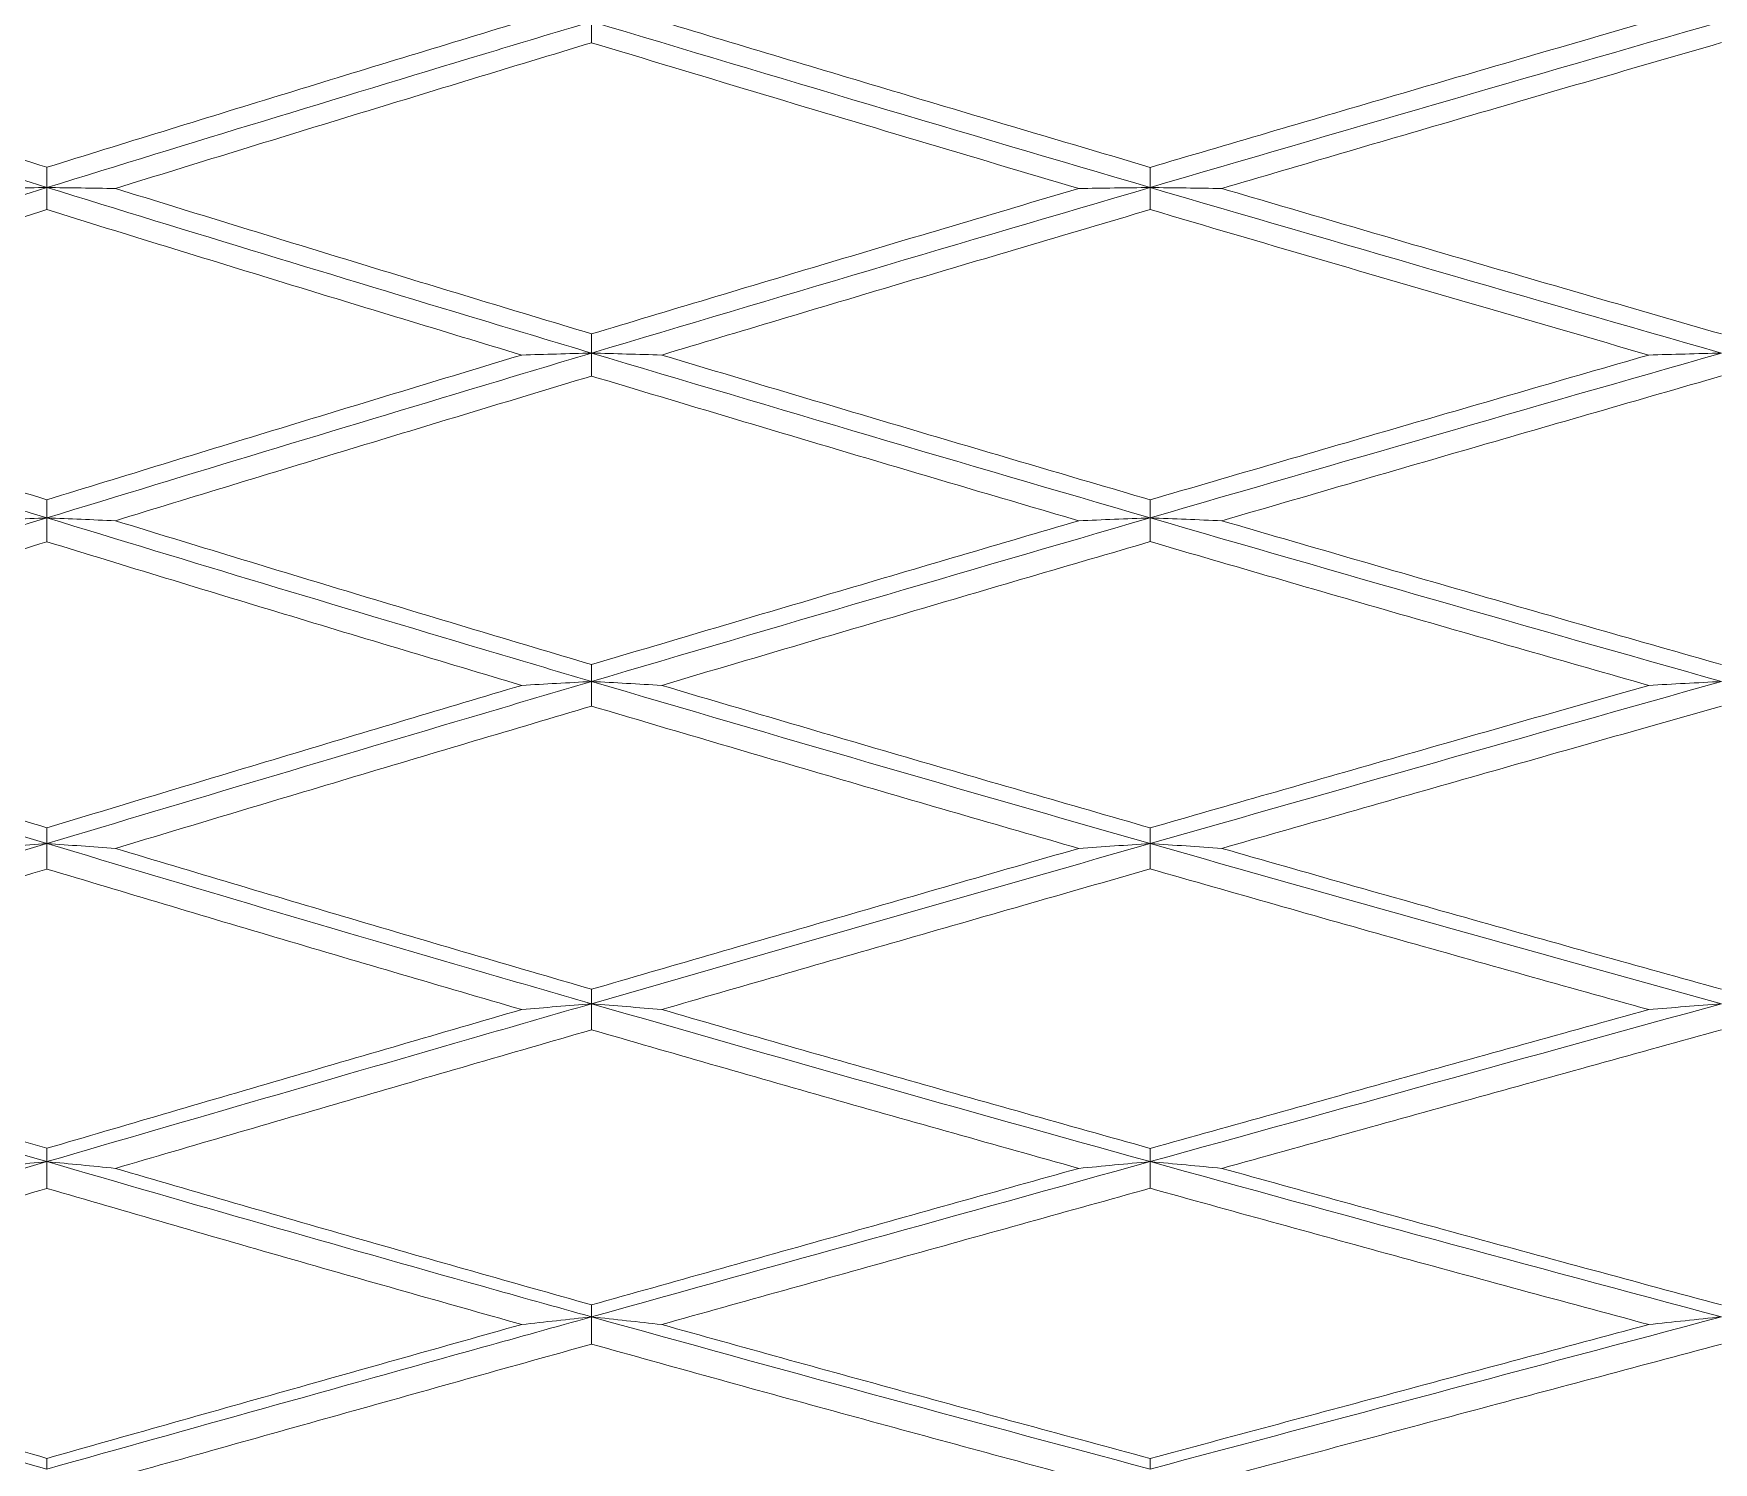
# Model space of a CAD drawing. Extents: x 4138 to 4928, y 0 to 579.
# Drawn here: x 4615.77 to 4624.04, y 193.96 to 201 of the extents above; entities that cross this region are included whole.
import ezdxf

# ---------------------------------------------------------------- set-up
doc = ezdxf.new("R2010")
doc.units = 0
doc.header["$LTSCALE"] = 10
doc.header["$MEASUREMENT"] = 0
doc.layers.add('1', color=7, linetype='CONTINUOUS')

msp = doc.modelspace()

# ---------------------------------------------------------------- linework, layer by layer
at = {"layer": '1', "color": 7, "linetype": 'Continuous', "lineweight": 18}
for points in [[(4613.2269, 201.056), (4614.0826, 200.7837), (4614.9517, 200.5113), (4615.8334, 200.2393)], [(4618.5149, 201.056), (4618.5149, 201.0387), (4618.5149, 201.004), (4618.5149, 200.9693), (4618.5149, 200.9519)], [(4618.5149, 201.056), (4619.4205, 200.7837), (4620.3377, 200.5113), (4621.2652, 200.2393)], [(4624.0779, 201.056), (4623.1307, 200.7837), (4622.1928, 200.5113), (4621.2652, 200.2393)], [(4613.6012, 201.0413), (4613.9719, 200.9231), (4614.7146, 200.6878), (4615.46, 200.4548), (4615.8334, 200.3389)], [(4615.8334, 200.3389), (4616.214, 200.457), (4616.9761, 200.6922), (4617.7398, 200.9253), (4618.122, 201.0413)], [(4618.909, 201.0413), (4619.2893, 200.9266), (4620.0623, 200.6948), (4620.8601, 200.458), (4621.2652, 200.3384)], [(4621.2652, 200.3384), (4621.6446, 200.4504), (4622.4245, 200.6796), (4623.2465, 200.919), (4623.6681, 201.0413)], [(4618.5149, 200.9519), (4618.1233, 200.8334), (4617.3408, 200.5954), (4616.56, 200.3552), (4616.17, 200.2345)], [(4620.9135, 200.2345), (4620.6462, 200.3136), (4620.1122, 200.4721), (4619.3108, 200.7118), (4618.7798, 200.8718), (4618.5149, 200.9519)], [(4624.078, 200.9523), (4623.6458, 200.8272), (4622.8036, 200.5825), (4622.0057, 200.3487), (4621.6178, 200.2345)], [(4615.8334, 200.2393), (4615.8334, 200.2559), (4615.8334, 200.2891), (4615.8334, 200.3223), (4615.8334, 200.3389)], [(4621.2652, 200.2393), (4621.2652, 200.2558), (4621.2652, 200.2888), (4621.2652, 200.3219), (4621.2652, 200.3384)], [(4615.8334, 200.2393), (4614.9517, 199.9672), (4614.0826, 199.6955), (4613.2269, 199.4244)], [(4615.4977, 200.2345), (4615.5534, 200.2353), (4615.665, 200.2369), (4615.7771, 200.2385), (4615.8334, 200.2393)], [(4615.8334, 200.1302), (4615.8334, 200.1484), (4615.8334, 200.1848), (4615.8334, 200.2211), (4615.8334, 200.2393)], [(4615.8334, 200.2393), (4615.8893, 200.2385), (4616.0013, 200.2369), (4616.1137, 200.2353), (4616.17, 200.2345)], [(4616.17, 200.2345), (4616.5601, 200.1139), (4617.3409, 199.8739), (4618.1233, 199.6366), (4618.5149, 199.5186)], [(4621.2652, 200.2393), (4620.3377, 199.9672), (4619.4205, 199.6955), (4618.5149, 199.4244)], [(4618.5149, 199.5186), (4618.8928, 199.6324), (4619.6705, 199.8657), (4620.4919, 200.1098), (4620.9135, 200.2345)], [(4620.9135, 200.2345), (4620.9718, 200.2353), (4621.0888, 200.2369), (4621.2063, 200.2385), (4621.2652, 200.2393)], [(4621.2652, 200.1306), (4621.2652, 200.1488), (4621.2652, 200.185), (4621.2652, 200.2212), (4621.2652, 200.2393)], [(4621.2652, 200.2393), (4622.1928, 199.9672), (4623.1307, 199.6955), (4624.0779, 199.4244)], [(4621.2652, 200.2393), (4621.3238, 200.2385), (4621.4412, 200.2369), (4621.5589, 200.2353), (4621.6178, 200.2345)], [(4621.6178, 200.2345), (4622.0161, 200.1174), (4622.8243, 199.8807), (4623.6561, 199.6398), (4624.078, 199.5182)], [(4615.8334, 200.1302), (4615.4533, 200.0122), (4614.6934, 199.7751), (4613.9341, 199.5354), (4613.5546, 199.4148)], [(4618.1709, 199.4148), (4617.7805, 199.5327), (4617.0006, 199.7698), (4616.2222, 200.0096), (4615.8334, 200.1302)], [(4621.2652, 200.1306), (4620.8435, 200.0062), (4620.0209, 199.7624), (4619.2399, 199.529), (4618.8598, 199.4148)], [(4623.7193, 199.4148), (4623.4467, 199.4935), (4622.9015, 199.6514), (4622.0868, 199.889), (4621.5394, 200.0498), (4621.2652, 200.1306)], [(4618.5149, 199.4244), (4618.5149, 199.4401), (4618.5149, 199.4715), (4618.5149, 199.5029), (4618.5149, 199.5186)], [(4613.2269, 199.4244), (4614.0826, 199.1533), (4614.9517, 198.8829), (4615.8334, 198.6133)], [(4613.5546, 199.4148), (4613.9331, 199.2947), (4614.6914, 199.0558), (4615.4523, 198.8197), (4615.8334, 198.7024)], [(4615.8334, 198.7024), (4616.2122, 198.8189), (4616.9806, 199.0543), (4617.7705, 199.2939), (4618.1709, 199.4148)], [(4618.1709, 199.4148), (4618.2279, 199.4164), (4618.3423, 199.4196), (4618.4573, 199.4228), (4618.5149, 199.4244)], [(4618.5149, 199.3112), (4618.5149, 199.33), (4618.5149, 199.3678), (4618.5149, 199.4055), (4618.5149, 199.4244)], [(4618.5149, 199.4244), (4619.4205, 199.1533), (4620.3377, 198.8829), (4621.2652, 198.6133)], [(4618.5149, 199.4244), (4618.5722, 199.4228), (4618.6869, 199.4197), (4618.8021, 199.4165), (4618.8598, 199.4148)], [(4618.8598, 199.4148), (4619.2611, 199.2944), (4620.0633, 199.0551), (4620.8647, 198.8191), (4621.2652, 198.7019)], [(4624.0779, 199.4244), (4623.1307, 199.1533), (4622.1928, 198.8829), (4621.2652, 198.6133)], [(4621.2652, 198.7019), (4621.6779, 198.8226), (4622.4995, 199.0621), (4623.3139, 199.2979), (4623.7193, 199.4148)], [(4623.7193, 199.4148), (4623.7788, 199.4164), (4623.898, 199.4196), (4624.0179, 199.4228), (4624.0779, 199.4244)], [(4618.5149, 199.3112), (4618.1126, 199.1901), (4617.3195, 198.9502), (4616.5493, 198.7152), (4616.17, 198.599)], [(4620.9135, 198.599), (4620.5141, 198.716), (4619.715, 198.9517), (4618.915, 199.1908), (4618.5149, 199.3112)], [(4624.078, 199.3115), (4623.668, 199.1935), (4622.848, 198.9568), (4622.0279, 198.7185), (4621.6178, 198.599)], [(4615.8334, 198.6133), (4615.8334, 198.6282), (4615.8334, 198.6578), (4615.8334, 198.6875), (4615.8334, 198.7024)], [(4621.2652, 198.7019), (4621.2652, 198.6872), (4621.2652, 198.6576), (4621.2652, 198.6281), (4621.2652, 198.6133)], [(4615.8334, 198.6133), (4614.9517, 198.3438), (4614.0826, 198.0752), (4613.2269, 197.8079)], [(4615.4977, 198.599), (4615.5534, 198.6014), (4615.665, 198.6062), (4615.7771, 198.6109), (4615.8334, 198.6133)], [(4615.8334, 198.4956), (4615.8334, 198.5153), (4615.8334, 198.5545), (4615.8334, 198.5937), (4615.8334, 198.6133)], [(4615.8334, 198.6133), (4615.8893, 198.611), (4616.0013, 198.6062), (4616.1137, 198.6014), (4616.17, 198.599)], [(4616.17, 198.599), (4616.5607, 198.4792), (4617.3423, 198.2415), (4618.124, 198.0073), (4618.5149, 197.8911)], [(4621.2652, 198.6133), (4620.3377, 198.3438), (4619.4205, 198.0752), (4618.5149, 197.8079)], [(4618.5149, 197.8911), (4618.9256, 198.0132), (4619.7362, 198.2532), (4620.5247, 198.485), (4620.9135, 198.599)], [(4621.2652, 198.6133), (4621.2063, 198.6109), (4621.0888, 198.6062), (4620.9718, 198.6014), (4620.9135, 198.599)], [(4621.2652, 198.4961), (4621.2652, 198.5156), (4621.2652, 198.5547), (4621.2652, 198.5938), (4621.2652, 198.6133)], [(4621.2652, 198.6133), (4622.1928, 198.3438), (4623.1307, 198.0752), (4624.0779, 197.8079)], [(4621.2652, 198.6133), (4621.3238, 198.611), (4621.4412, 198.6062), (4621.5589, 198.6014), (4621.6178, 198.599)], [(4621.6178, 198.599), (4622.0288, 198.4792), (4622.8498, 198.2413), (4623.6689, 198.0071), (4624.078, 197.8908)], [(4615.8334, 198.4956), (4615.4549, 198.3793), (4614.6967, 198.1452), (4613.9358, 197.9081), (4613.5546, 197.7888)], [(4618.1709, 197.7888), (4617.7811, 197.9048), (4617.0018, 198.1387), (4616.2228, 198.376), (4615.8334, 198.4956)], [(4621.2652, 198.4961), (4620.8689, 198.3803), (4620.0716, 198.1467), (4619.2652, 197.9088), (4618.8598, 197.7888)], [(4623.7193, 197.7888), (4623.3109, 197.905), (4622.4935, 198.139), (4621.6749, 198.3765), (4621.2652, 198.4961)], [(4618.5149, 197.8911), (4618.5149, 197.8772), (4618.5149, 197.8495), (4618.5149, 197.8218), (4618.5149, 197.8079)], [(4613.2269, 197.8079), (4614.0826, 197.5406), (4614.9517, 197.2745), (4615.8334, 197.0101)], [(4613.5546, 197.7888), (4613.9323, 197.6705), (4614.6897, 197.4355), (4615.4515, 197.2032), (4615.8334, 197.0877)], [(4615.8334, 197.0877), (4616.2345, 197.2089), (4617.0252, 197.4469), (4617.7929, 197.6762), (4618.1709, 197.7888)], [(4618.5149, 197.8079), (4618.4573, 197.8047), (4618.3423, 197.7984), (4618.2279, 197.792), (4618.1709, 197.7888)], [(4618.5149, 197.6866), (4618.5149, 197.7068), (4618.5149, 197.7473), (4618.5149, 197.7877), (4618.5149, 197.8079)], [(4618.5149, 197.8079), (4619.4205, 197.5406), (4620.3377, 197.2745), (4621.2652, 197.0101)], [(4618.5149, 197.8079), (4618.5722, 197.8048), (4618.6869, 197.7984), (4618.8021, 197.792), (4618.8598, 197.7888)], [(4618.8598, 197.7888), (4619.2619, 197.6697), (4620.065, 197.4338), (4620.8656, 197.2021), (4621.2652, 197.0873)], [(4624.0779, 197.8079), (4623.1307, 197.5406), (4622.1928, 197.2745), (4621.2652, 197.0101)], [(4621.2652, 197.0873), (4621.6479, 197.1972), (4622.4395, 197.424), (4623.2839, 197.6649), (4623.7193, 197.7888)], [(4624.0779, 197.8079), (4624.0179, 197.8047), (4623.898, 197.7984), (4623.7788, 197.792), (4623.7193, 197.7888)], [(4618.5149, 197.6866), (4618.1315, 197.5729), (4617.3574, 197.3425), (4616.5683, 197.106), (4616.17, 196.9862)], [(4620.9135, 196.9862), (4620.5145, 197.1009), (4619.7157, 197.3324), (4618.9154, 197.5678), (4618.5149, 197.6866)], [(4624.078, 197.6869), (4623.6421, 197.5633), (4622.7963, 197.3229), (4622.0021, 197.0961), (4621.6178, 196.9862)], [(4615.8334, 197.0877), (4615.8334, 197.0748), (4615.8334, 197.0489), (4615.8334, 197.023), (4615.8334, 197.0101)], [(4621.2652, 197.0873), (4621.2652, 197.0744), (4621.2652, 197.0487), (4621.2652, 197.0229), (4621.2652, 197.0101)], [(4615.8334, 197.0101), (4614.9517, 196.7456), (4614.0826, 196.4827), (4613.2269, 196.2216)], [(4615.8334, 197.0101), (4615.7771, 197.0061), (4615.665, 196.9982), (4615.5534, 196.9902), (4615.4977, 196.9862)], [(4615.8334, 196.8848), (4615.8334, 196.9057), (4615.8334, 196.9475), (4615.8334, 196.9892), (4615.8334, 197.0101)], [(4615.8334, 197.0101), (4615.8893, 197.0061), (4616.0013, 196.9982), (4616.1137, 196.9902), (4616.17, 196.9862)], [(4621.2652, 197.0101), (4620.3377, 196.7456), (4619.4205, 196.4827), (4618.5149, 196.2216)], [(4621.2652, 197.0101), (4621.2063, 197.0061), (4621.0888, 196.9982), (4620.9718, 196.9902), (4620.9135, 196.9862)], [(4621.2652, 196.8853), (4621.2652, 196.9061), (4621.2652, 196.9477), (4621.2652, 196.9893), (4621.2652, 197.0101)], [(4621.2652, 197.0101), (4622.1928, 196.7456), (4623.1307, 196.4827), (4624.0779, 196.2216)], [(4621.2652, 197.0101), (4621.3238, 197.0061), (4621.4412, 196.9982), (4621.5589, 196.9902), (4621.6178, 196.9862)], [(4616.17, 196.9862), (4616.5521, 196.8713), (4617.325, 196.6408), (4618.1153, 196.4091), (4618.5149, 196.2931)], [(4618.5149, 196.2931), (4618.8941, 196.4032), (4619.673, 196.6289), (4620.4931, 196.8653), (4620.9135, 196.9862)], [(4621.6178, 196.9862), (4622.0295, 196.8684), (4622.8512, 196.6351), (4623.6696, 196.4061), (4624.078, 196.2927)], [(4615.8334, 196.8848), (4615.4596, 196.7722), (4614.7061, 196.5443), (4613.9405, 196.3111), (4613.5546, 196.1931)], [(4618.1709, 196.1931), (4617.7742, 196.3084), (4616.9879, 196.5391), (4616.2158, 196.7696), (4615.8334, 196.8848)], [(4621.2652, 196.8853), (4620.8419, 196.764), (4620.0176, 196.5273), (4619.2383, 196.3025), (4618.8598, 196.1931)], [(4623.7193, 196.1931), (4623.3113, 196.3065), (4622.4943, 196.5351), (4621.6752, 196.7679), (4621.2652, 196.8853)], [(4618.5149, 196.2931), (4618.5149, 196.2811), (4618.5149, 196.2573), (4618.5149, 196.2335), (4618.5149, 196.2216)], [(4615.8334, 195.4444), (4614.9517, 195.7014), (4614.0826, 195.9606), (4613.2269, 196.2216)], [(4613.5546, 196.1931), (4613.942, 196.0746), (4614.7092, 195.8425), (4615.4612, 195.6194), (4615.8334, 195.51)], [(4615.8334, 195.51), (4616.2122, 195.6213), (4616.9806, 195.8464), (4617.7705, 196.0767), (4618.1709, 196.1931)], [(4618.5149, 196.2216), (4618.4573, 196.2169), (4618.3423, 196.2074), (4618.2279, 196.1979), (4618.1709, 196.1931)], [(4618.5149, 196.0933), (4618.5149, 196.1147), (4618.5149, 196.1575), (4618.5149, 196.2002), (4618.5149, 196.2216)], [(4618.5149, 196.2216), (4619.4205, 195.9606), (4620.3377, 195.7014), (4621.2652, 195.4445)], [(4618.5149, 196.2216), (4618.5722, 196.2169), (4618.6869, 196.2075), (4618.8021, 196.1979), (4618.8598, 196.1931)], [(4618.8598, 196.1931), (4619.2462, 196.0814), (4620.0334, 195.8557), (4620.8498, 195.6256), (4621.2652, 195.5096)], [(4624.0779, 196.2216), (4623.1307, 195.9606), (4622.1928, 195.7014), (4621.2652, 195.4445)], [(4621.2652, 195.5096), (4621.6731, 195.6235), (4622.4899, 195.8512), (4623.3091, 196.0791), (4623.7193, 196.1931)], [(4624.0779, 196.2216), (4624.0179, 196.2169), (4623.898, 196.2074), (4623.7788, 196.1979), (4623.7193, 196.1931)], [(4618.5149, 196.0933), (4618.111, 195.9764), (4617.3163, 195.7458), (4616.5477, 195.5217), (4616.17, 195.4113)], [(4620.9135, 195.4113), (4620.5002, 195.5268), (4619.687, 195.7561), (4618.9011, 195.9816), (4618.5149, 196.0933)], [(4624.078, 196.0937), (4623.6672, 195.98), (4622.8465, 195.7526), (4622.0271, 195.5251), (4621.6178, 195.4113)], [(4615.8334, 195.4444), (4614.9517, 195.1875), (4614.0826, 194.9327), (4613.2269, 194.6804)], [(4615.8334, 195.4444), (4615.7771, 195.439), (4615.665, 195.4279), (4615.5534, 195.4169), (4615.4977, 195.4113)], [(4615.8334, 195.51), (4615.8334, 195.4991), (4615.8334, 195.4772), (4615.8334, 195.4554), (4615.8334, 195.4444)], [(4615.8334, 195.3129), (4615.8334, 195.3348), (4615.8334, 195.3787), (4615.8334, 195.4225), (4615.8334, 195.4444)], [(4615.8334, 195.4444), (4615.8893, 195.439), (4616.0013, 195.428), (4616.1137, 195.4169), (4616.17, 195.4113)], [(4621.2652, 195.4445), (4620.3377, 195.1875), (4619.4205, 194.9327), (4618.5149, 194.6803)], [(4621.2652, 195.4445), (4621.2063, 195.439), (4621.0888, 195.4279), (4620.9718, 195.4169), (4620.9135, 195.4113)], [(4621.2652, 195.5096), (4621.2652, 195.4987), (4621.2652, 195.477), (4621.2652, 195.4553), (4621.2652, 195.4445)], [(4621.2652, 195.3133), (4621.2652, 195.3351), (4621.2652, 195.3789), (4621.2652, 195.4226), (4621.2652, 195.4445)], [(4621.2652, 195.4445), (4622.1928, 195.1875), (4623.1307, 194.9327), (4624.0779, 194.6804)], [(4621.2652, 195.4445), (4621.3238, 195.439), (4621.4412, 195.428), (4621.5589, 195.4169), (4621.6178, 195.4113)], [(4616.17, 195.4113), (4616.5615, 195.2969), (4617.3439, 195.0705), (4618.1248, 194.849), (4618.5149, 194.7394)], [(4618.5149, 194.7394), (4618.9167, 194.8522), (4619.7182, 195.0771), (4620.5158, 195.3002), (4620.9135, 195.4113)], [(4621.6178, 195.4113), (4622.0108, 195.3021), (4622.8138, 195.0807), (4623.6509, 194.8538), (4624.078, 194.739)], [(4615.8334, 195.3129), (4615.4559, 195.2024), (4614.6986, 194.9803), (4613.9367, 194.7556), (4613.5546, 194.6427)], [(4618.1709, 194.6427), (4617.7847, 194.7513), (4617.0088, 194.9714), (4616.2263, 195.198), (4615.8334, 195.3129)], [(4621.2652, 195.3133), (4620.8641, 195.2017), (4620.062, 194.9784), (4619.2604, 194.7547), (4618.8598, 194.6427)], [(4623.7193, 194.6427), (4623.2938, 194.757), (4622.4593, 194.9831), (4621.6578, 195.2041), (4621.2652, 195.3133)], [(4618.5149, 194.7394), (4618.5149, 194.7295), (4618.5149, 194.7098), (4618.5149, 194.6902), (4618.5149, 194.6803)], [(4613.2269, 194.6804), (4614.0826, 194.428), (4614.9517, 194.1782), (4615.8334, 193.9311)], [(4613.5546, 194.6427), (4613.9357, 194.5301), (4614.6966, 194.3077), (4615.4549, 194.091), (4615.8334, 193.9839)], [(4615.8334, 193.9839), (4616.2246, 194.0945), (4617.0055, 194.3149), (4617.783, 194.5337), (4618.1709, 194.6427)], [(4618.5149, 194.6803), (4618.4573, 194.6741), (4618.3423, 194.6616), (4618.2279, 194.649), (4618.1709, 194.6427)], [(4618.5149, 194.5463), (4618.5149, 194.5686), (4618.5149, 194.6133), (4618.5149, 194.658), (4618.5149, 194.6803)], [(4621.2652, 193.9311), (4620.3377, 194.1782), (4619.4205, 194.428), (4618.5149, 194.6803)], [(4618.5149, 194.6803), (4618.5722, 194.6741), (4618.6869, 194.6617), (4618.8021, 194.649), (4618.8598, 194.6427)], [(4618.8598, 194.6427), (4619.2517, 194.5332), (4620.0446, 194.3138), (4620.8554, 194.0937), (4621.2652, 193.9835)], [(4621.2652, 193.9311), (4622.1928, 194.1782), (4623.1307, 194.428), (4624.0779, 194.6804)], [(4621.2652, 193.9835), (4621.6562, 194.0886), (4622.4562, 194.3035), (4623.2922, 194.528), (4623.7193, 194.6427)], [(4624.0779, 194.6804), (4624.0179, 194.6741), (4623.898, 194.6616), (4623.7788, 194.649), (4623.7193, 194.6427)], [(4618.5149, 194.5463), (4618.1271, 194.4379), (4617.3485, 194.2199), (4616.5638, 193.9997), (4616.17, 193.889)], [(4620.9135, 193.889), (4620.5071, 193.9982), (4619.701, 194.217), (4618.908, 194.4364), (4618.5149, 194.5463)], [(4624.078, 194.5466), (4623.6512, 194.4325), (4622.8144, 194.2088), (4622.0111, 193.9941), (4621.6178, 193.889)], [(4615.8334, 193.9839), (4615.8334, 193.9751), (4615.8334, 193.9575), (4615.8334, 193.9399), (4615.8334, 193.9311)], [(4621.2652, 193.9835), (4621.2652, 193.9748), (4621.2652, 193.9573), (4621.2652, 193.9399), (4621.2652, 193.9311)]]:
    msp.add_open_spline(points, degree=3, dxfattribs=at)
for points, knots in [([(4618.5149, 201.056), (4618.3352, 201.002), (4617.4318, 200.7296), (4616.5401, 200.4574), (4615.8334, 200.2393)], [0, 0, 0, 0, 0.198374, 1, 1, 1, 1]), ([(4615.8334, 200.2393), (4616.5401, 200.0212), (4617.4318, 199.7494), (4618.3352, 199.4782), (4618.5149, 199.4244)], [0, 0, 0, 0, 0.801626, 1, 1, 1, 1]), ([(4618.5149, 199.4244), (4618.3352, 199.3706), (4617.4318, 199.0997), (4616.5401, 198.8294), (4615.8334, 198.6133)], [0, 0, 0, 0, 0.198374, 1, 1, 1, 1]), ([(4615.8334, 198.6133), (4616.5401, 198.3973), (4617.4318, 198.1285), (4618.3352, 197.8609), (4618.5149, 197.8079)], [0, 0, 0, 0, 0.801626, 1, 1, 1, 1]), ([(4618.5149, 197.8079), (4618.3352, 197.7549), (4617.4318, 197.4878), (4616.5401, 197.2221), (4615.8334, 197.0101)], [0, 0, 0, 0, 0.198374, 1, 1, 1, 1]), ([(4615.8334, 197.0101), (4616.5401, 196.798), (4617.4318, 196.5348), (4618.3352, 196.2734), (4618.5149, 196.2216)], [0, 0, 0, 0, 0.801626, 1, 1, 1, 1]), ([(4618.5149, 196.2216), (4618.3352, 196.1698), (4617.4318, 195.9092), (4616.5401, 195.6504), (4615.8334, 195.4444)], [0, 0, 0, 0, 0.198374, 1, 1, 1, 1]), ([(4618.5149, 194.6803), (4618.3352, 194.7304), (4617.4318, 194.9832), (4616.5401, 195.2384), (4615.8334, 195.4444)], [0, 0, 0, 0, 0.198374, 1, 1, 1, 1]), ([(4618.5149, 194.6803), (4618.3352, 194.6303), (4617.4318, 194.3785), (4616.5401, 194.1292), (4615.8334, 193.9311)], [0, 0, 0, 0, 0.198374, 1, 1, 1, 1])]:
    msp.add_open_spline(points, degree=3, knots=knots, dxfattribs=at)

doc.saveas('drawing.dxf')
